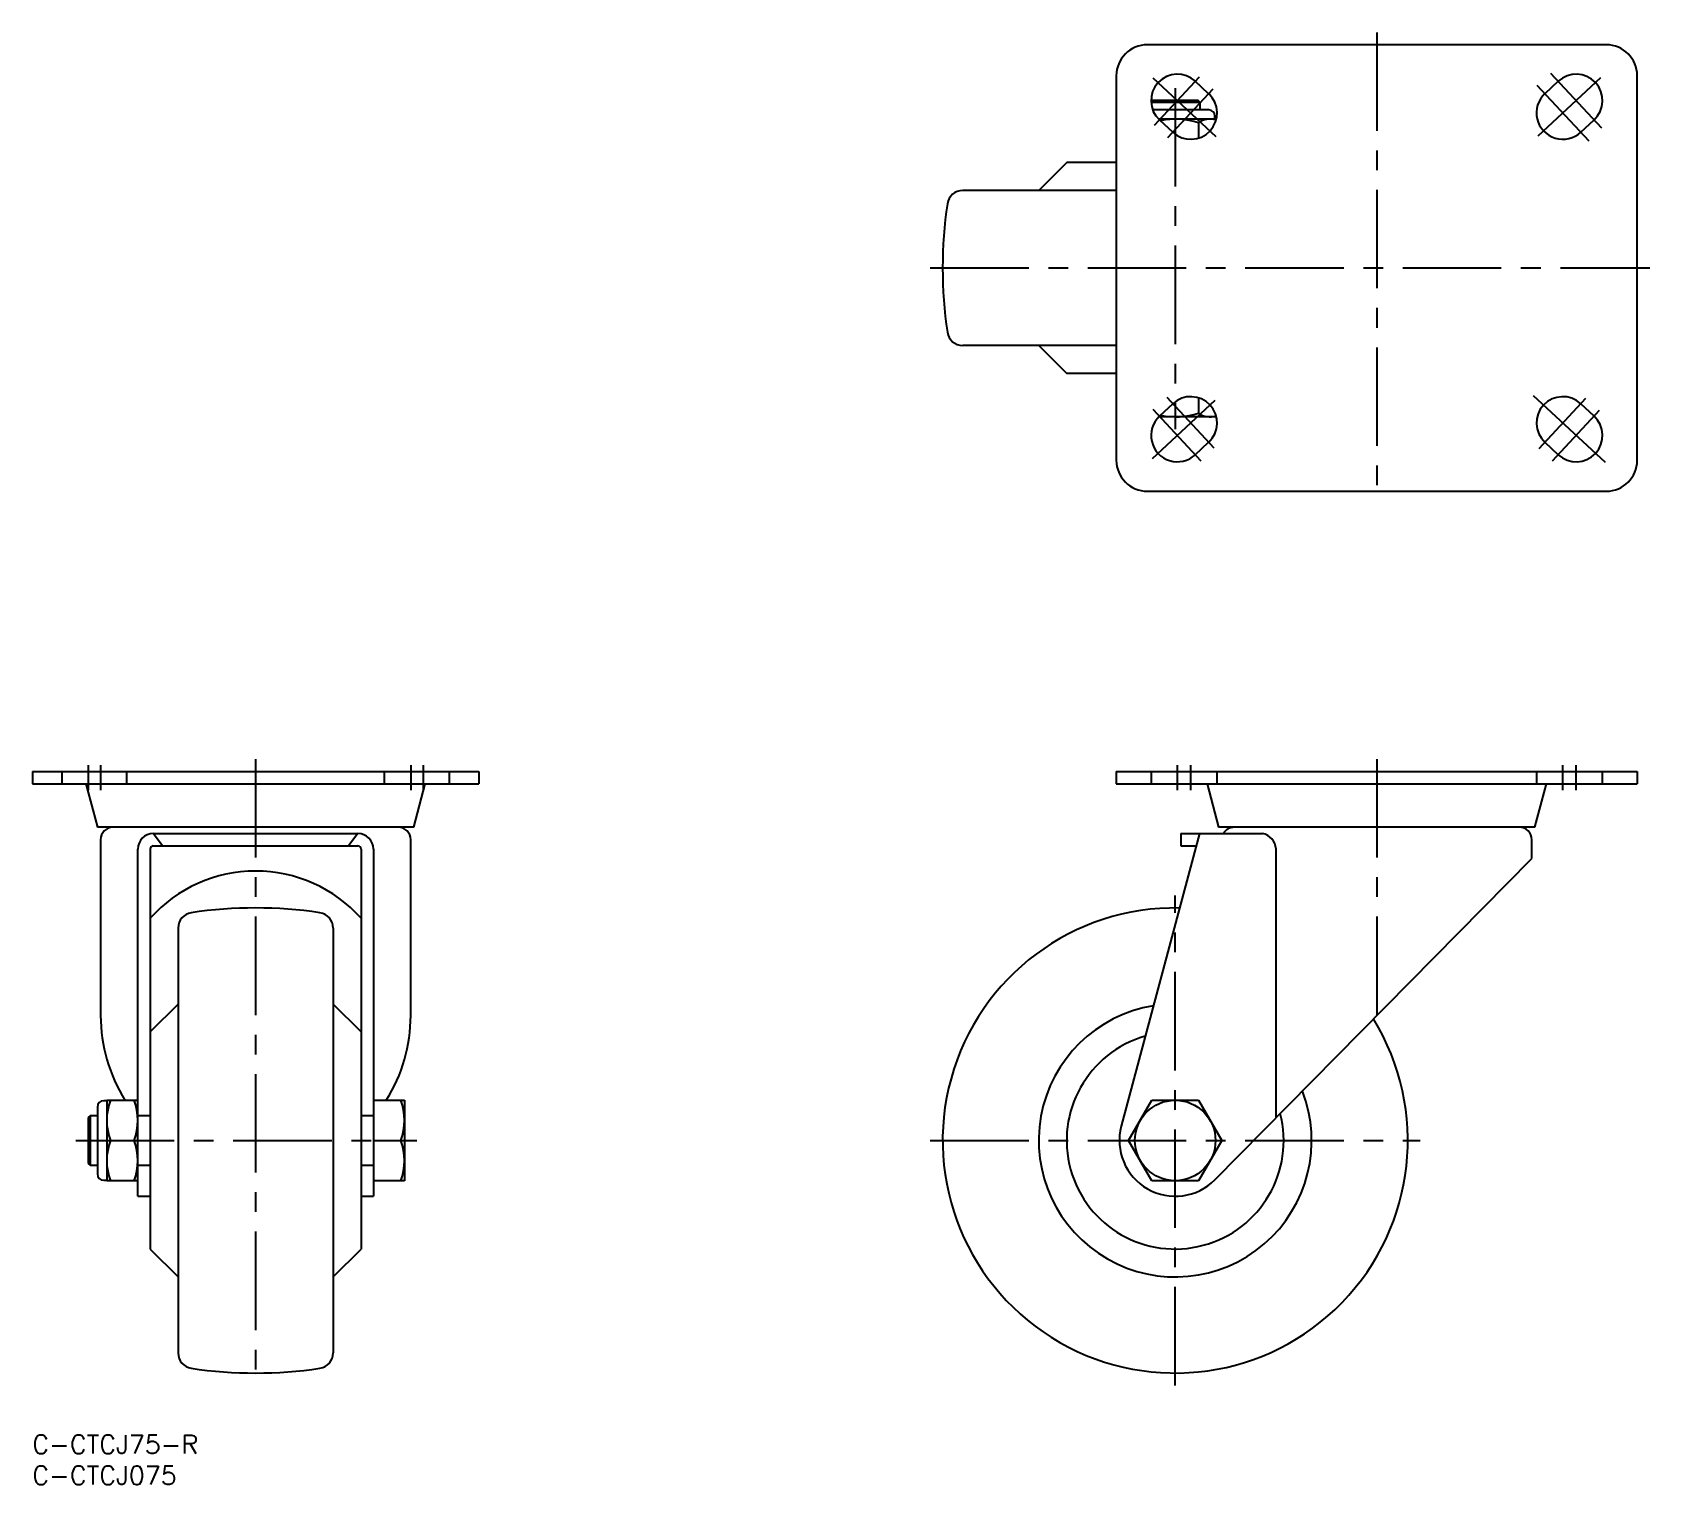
# Model space of a CAD drawing. Extents: x 0 to 261, y -8 to 226.
import ezdxf

# ---------------------------------------------------------------- set-up
doc = ezdxf.new("R2010")
doc.units = 0
doc.header["$LTSCALE"] = 0.5
doc.linetypes.add('CENTER', pattern=[50.8, 31.75, -6.35, 6.35, -6.35])
doc.linetypes.add('DASHED', pattern=[19.05, 12.7, -6.35])
for name, color, linetype in [('MSM_CENTER', 1, 'CENTER'), ('MSM_CONTINUOUS', 7, 'CONTINUOUS'), ('MSM_DASHED', 4, 'DASHED'), ('MSM_PART_NUMBER', 7, 'CONTINUOUS')]:
    doc.layers.add(name, color=color, linetype=linetype)
doc.styles.get("Standard").update_dxf_attribs({"font": 'txt.shx', "height": 3, "bigfont": 'bigfont.shx'})

msp = doc.modelspace()

# ---------------------------------------------------------------- linework, layer by layer
at = {"layer": 'MSM_CENTER'}
for p, q in [((216.77, 226.2), (216.77, 150.2)), ((244.79, 219.64), (253.01, 210.8)), ((180.68, 218.86), (190.81, 209.43)), ((188.14, 218.98), (180.87, 211.18)), ((190.32, 217.02), (183.02, 209.18)), ((184.27, 217.2), (184.27, 162.2)), ((242.59, 217.69), (250.96, 208.69)), ((252.84, 218.85), (242.75, 209.47)), ((144.77, 188.2), (260.77, 188.2)), ((190.56, 159.12), (182.96, 167.29)), ((253.63, 156.81), (242.06, 167.58)), ((242.95, 159.09), (250.48, 167.19)), ((180.6, 157.46), (190.73, 166.89)), ((188.48, 157.05), (180.72, 165.39)), ((245.09, 157.09), (252.7, 165.27)), ((9, 108), (9, 104)), ((11, 108), (11, 104)), ((36, 109), (36, 8)), ((61, 108), (61, 104)), ((63, 108), (63, 104)), ((184.62, 104), (184.62, 108)), ((186.77, 104.02), (186.77, 108.02)), ((216.77, 109), (216.77, 65.64)), ((246.77, 104), (246.77, 108)), ((248.92, 104), (248.92, 108)), ((184.27, 8), (184.27, 87)), ((7, 47.5), (62, 47.5)), ((144.77, 47.5), (223.77, 47.5))]:
    msp.add_line(p, q, dxfattribs=at)
at = {"layer": 'MSM_CONTINUOUS'}
for p, q in [((253.77, 224.2), (179.77, 224.2)), ((174.77, 219.2), (174.77, 157.2)), ((258.77, 157.2), (258.77, 219.2)), ((189.66, 216.31), (187.51, 218.31)), ((246.02, 218.31), (243.87, 216.31)), ((180.57, 215.2), (180.37, 215)), ((188.27, 214.9), (180.38, 214.9)), ((187.97, 215.2), (180.57, 215.2)), ((188.27, 214.9), (187.97, 215.2)), ((188.27, 213.7), (188.27, 214.9)), ((189.67, 213.7), (180.64, 213.7)), ((190.77, 212.2), (181.61, 212.2)), ((181.72, 212.09), (183.87, 210.09)), ((188.02, 211.62), (188.02, 209.14)), ((190.67, 212.2), (190.67, 212.7)), ((190.88, 212.13), (190.77, 212.2)), ((249.66, 210.09), (251.81, 212.09)), ((166.77, 205.2), (162.27, 200.7)), ((174.77, 205.2), (166.77, 205.2)), ((174.77, 200.7), (150.01, 200.7)), ((174.77, 175.7), (150.01, 175.7)), ((162.27, 175.7), (166.77, 171.2)), ((174.77, 171.2), (166.77, 171.2)), ((188.02, 167.26), (188.02, 164.78)), ((183.87, 166.31), (181.72, 164.31)), ((251.81, 164.31), (249.66, 166.31)), ((190.77, 164.2), (181.61, 164.2)), ((190.77, 164.2), (190.88, 164.27)), ((187.51, 158.09), (189.66, 160.09)), ((243.87, 160.09), (246.02, 158.09)), ((179.77, 152.2), (253.77, 152.2)), ((0, 107), (0, 105)), ((0, 107), (72, 107)), ((72, 107), (72, 105)), ((174.77, 107), (258.77, 107)), ((174.77, 107), (174.77, 105)), ((258.77, 107), (258.77, 105)), ((0, 105), (72, 105)), ((8.65, 105), (10.5, 98)), ((61.5, 98), (63.35, 105)), ((174.77, 105), (258.77, 105)), ((189.42, 105), (191.27, 98)), ((242.27, 98), (244.12, 105)), ((61.5, 98), (10.5, 98)), ((19.5, 97), (52.5, 97)), ((21, 95), (19.5, 97)), ((52.5, 97), (51, 95)), ((188.17, 97), (175.57, 49.82)), ((185.17, 97), (185.17, 95)), ((185.17, 97), (198.34, 97)), ((242.27, 98), (191.27, 98)), ((11, 96), (11, 67.64)), ((17, 38.5), (17, 94.5)), ((19, 94.5), (19, 30)), ((19.5, 95), (52.5, 95)), ((53, 94.5), (53, 30)), ((55, 94.5), (55, 38.5)), ((61, 67.64), (61, 96)), ((185.17, 95), (187.63, 95)), ((200.52, 51.16), (200.52, 94.5)), ((241.77, 93), (241.77, 96)), ((190.67, 41.18), (241.77, 93)), ((23.5, 81.76), (23.5, 13.24)), ((48.5, 81.76), (48.5, 13.24)), ((23.5, 69.5), (19, 65)), ((53, 65), (48.5, 69.5)), ((10.5, 52.9), (10.5, 42.1)), ((12, 53.9), (11.5, 53.9)), ((12, 54), (12, 41)), ((12, 54), (17, 54)), ((55, 54), (60, 54)), ((60, 54), (60, 41)), ((176.76, 47.5), (180.51, 54)), ((180.51, 54), (188.02, 54)), ((188.02, 54), (191.77, 47.5)), ((9.3, 51.5), (9, 51.2)), ((9, 51.2), (9, 43.8)), ((10.5, 51.5), (9.3, 51.5)), ((9.3, 51.5), (9.3, 43.5)), ((12.58, 47.5), (16.42, 47.5)), ((55, 47.5), (59.42, 47.5)), ((180.51, 41), (176.76, 47.5)), ((191.77, 47.5), (188.02, 41)), ((9, 43.8), (9.3, 43.5)), ((9.3, 43.5), (10.5, 43.5)), ((11.5, 41.1), (12, 41.1)), ((17, 41), (12, 41)), ((60, 41), (55, 41)), ((188.02, 41), (180.51, 41)), ((17, 38.5), (19, 38.5)), ((53, 38.5), (55, 38.5)), ((19, 30), (23.5, 25.5)), ((48.5, 25.5), (53, 30))]:
    msp.add_line(p, q, dxfattribs=at)
msp.add_circle((184.27, 47.5), 6.5, dxfattribs=at)
for centre, radius, start, end in [((179.77, 219.2), 5, 90, 180), ((253.77, 219.2), 5, 0, 90), ((184.62, 215.2), 4.25, 47.07, 227.07), ((248.92, 215.2), 4.25, 312.93, 132.93), ((186.77, 213.2), 4.25, 227.07, 47.07), ((246.77, 213.2), 4.25, 132.93, 312.93), ((184.31, 200.05), 12.15, 72.2166, 101.5849), ((189.86, 208.97), 3.22, 72.0562, 124.8754), ((189.67, 212.7), 1, 0, 90), ((216.77, 188.2), 70, 171.4804, 188.5196), ((150.01, 198.2), 2.5, 90, 171.4804), ((150.01, 178.2), 2.5, 188.5196, 270), ((186.77, 163.2), 4.25, 312.93, 132.93), ((246.77, 163.2), 4.25, 47.07, 227.07), ((184.62, 161.2), 4.25, 132.93, 312.93), ((184.31, 176.35), 12.15, 258.4143, 287.7838), ((189.86, 167.41), 3.21, 235.0025, 288.0384), ((248.92, 161.2), 4.25, 227.07, 47.07), ((179.77, 157.2), 5, 180, 270), ((253.77, 157.2), 5, 270, 0), ((13, 96), 2, 90, 180), ((19.5, 94.5), 2.5, 90, 180), ((52.49, 94.49), 2.51, 0.1357, 89.8643), ((59, 96), 2, 0, 90), ((193.77, 96), 2, 90, 150), ((197.8, 94.33), 2.73, 3.6105, 78.4464), ((239.77, 96), 2, 0, 90), ((19.5, 94.5), 0.5, 90, 180), ((52.5, 94.5), 0.5, 360, 90), ((36, 68.12), 22.83, 41.8656, 138.1344), ((26, 81.76), 2.5, 98.5196, 180), ((36, 15), 70, 81.4804, 98.5196), ((46, 81.76), 2.5, 0, 81.4804), ((184.27, 47.5), 37.5, 88.9387, 31.5186), ((184.27, 47.5), 22, 99.1999, 21.2574), ((37.22, 67.8), 26.22, 180.3509, 211.7698), ((35.38, 67.63), 25.62, 327.8506, 0.0286), ((184.27, 47.5), 17.5, 106.0019, 14.4554), ((11.5, 52.9), 1, 90, 180), ((21.39, 50.75), 9.39, 159.7438, 200.2562), ((7.61, 50.75), 9.39, 339.7438, 20.2562), ((50.61, 50.75), 9.39, 339.7438, 20.2562), ((184.27, 47.5), 9, 165.0521, 315.4051), ((21.39, 44.25), 9.39, 159.7438, 200.2562), ((7.61, 44.25), 9.39, 339.7438, 20.2562), ((50.61, 44.25), 9.39, 339.7438, 20.2562), ((11.5, 42.1), 1, 180, 270), ((26, 13.24), 2.5, 180, 261.4804), ((46, 13.24), 2.5, 278.5196, 0), ((36, 80), 70, 261.4804, 278.5196)]:
    msp.add_arc(centre, radius, start, end, dxfattribs=at)
at = {"layer": 'MSM_DASHED'}
for p, q in [((4.75, 107), (4.75, 105)), ((15.25, 105), (15.25, 107)), ((56.75, 107), (56.75, 105)), ((67.25, 105), (67.25, 107)), ((180.37, 107), (180.37, 105)), ((191.02, 105), (191.02, 107)), ((242.52, 107), (242.52, 105)), ((253.17, 105), (253.17, 107)), ((19, 51.5), (17, 51.5)), ((55, 51.5), (53, 51.5)), ((17, 43.5), (19, 43.5)), ((53, 43.5), (55, 43.5))]:
    msp.add_line(p, q, dxfattribs=at)

# ---------------------------------------------------------------- texts
at = {"layer": 'MSM_PART_NUMBER'}
for s, p in [('C-CTCJ75-R', (0, -3)), ('C-CTCJ075', (0, -8))]:
    msp.add_text(s, height=3, dxfattribs=at).set_placement(p)

doc.saveas('drawing.dxf')
